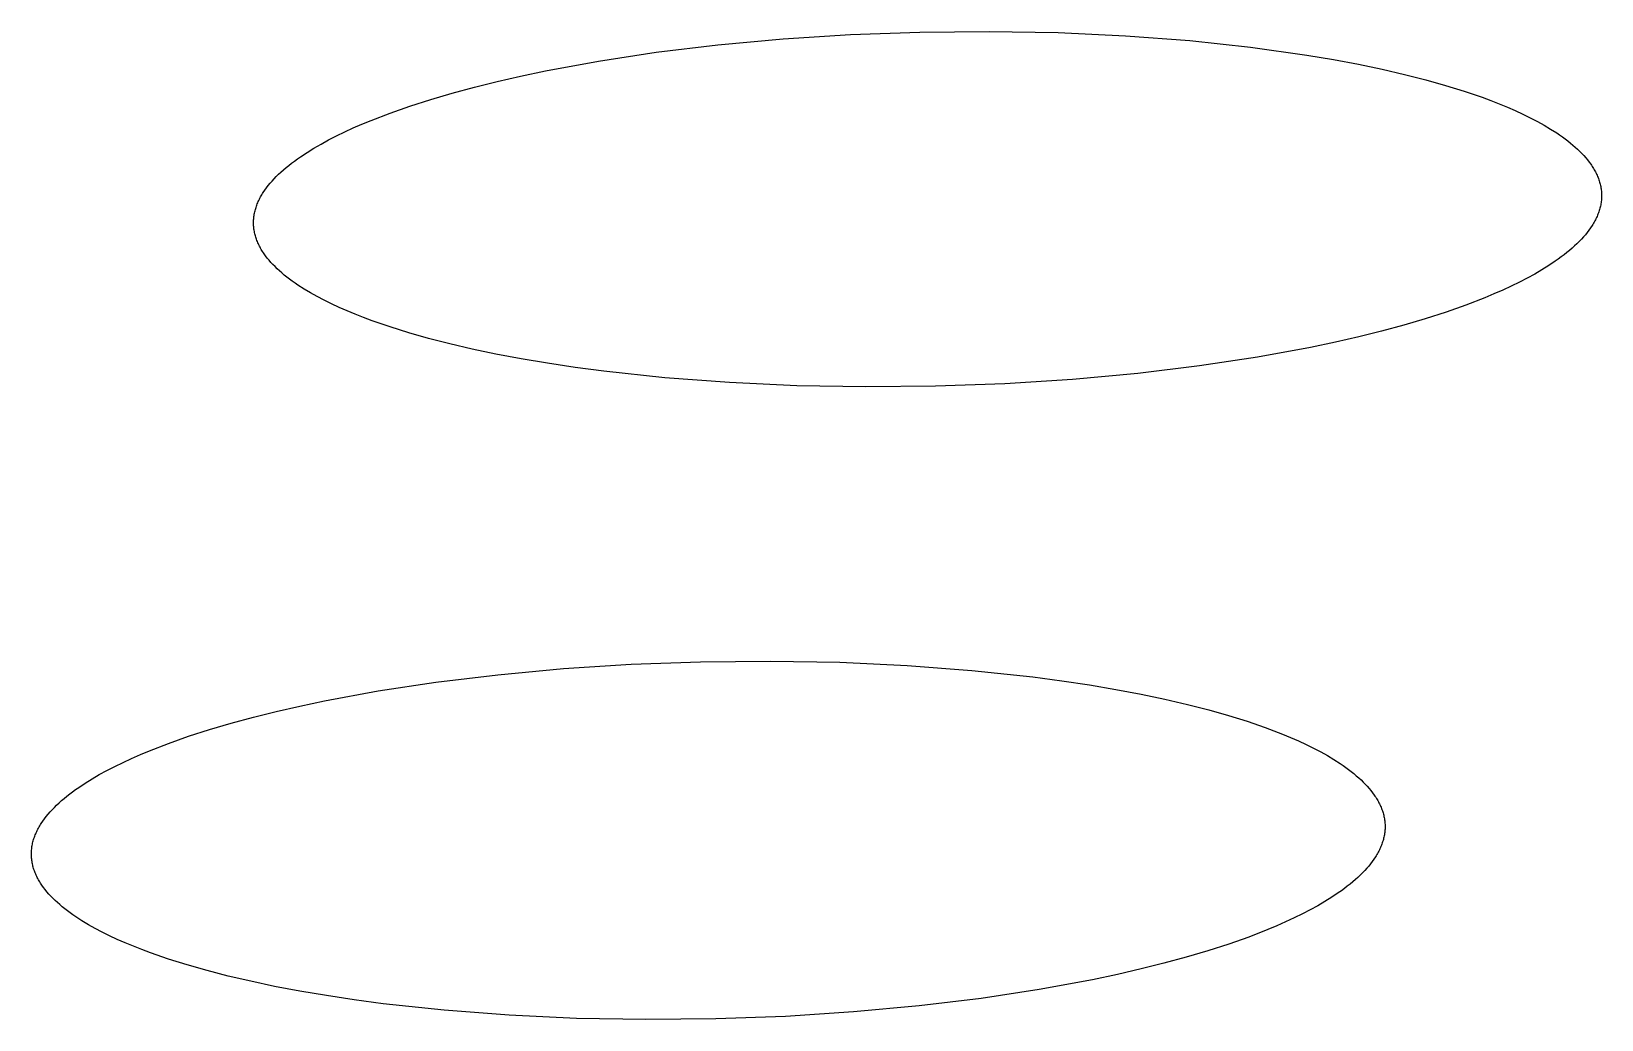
# Model space of a CAD drawing. Header units: millimetres. Extents: x -987 to 2591, y -102 to 2398.
# Drawn here: x -135.87 to -129.08, y 749.28 to 753.55 of the extents above; entities that cross this region are included whole.
import ezdxf

# ---------------------------------------------------------------- set-up
doc = ezdxf.new("R2010")
doc.units = ezdxf.units.MM
doc.header["$MEASUREMENT"] = 0
doc.layers.add('Utwórz2D linie widoczne', color=7, linetype='Continuous', true_color=0x000000)

msp = doc.modelspace()

# ---------------------------------------------------------------- linework, layer by layer
at = {"layer": 'Utwórz2D linie widoczne'}
for p, q in [((-132.8975, 753.4893), (-132.616, 753.5151)), ((-132.616, 753.5151), (-132.3238, 753.5337)), ((-132.3238, 753.5337), (-132.0249, 753.5447)), ((-132.0249, 753.5447), (-131.7241, 753.5476)), ((-131.7241, 753.5476), (-131.4261, 753.5422)), ((-131.4261, 753.5422), (-131.1357, 753.5288)), ((-131.1357, 753.5288), (-130.8573, 753.5078)), ((-130.8573, 753.5078), (-130.5945, 753.4797)), ((-133.4139, 753.4194), (-133.1644, 753.4571)), ((-133.1644, 753.4571), (-132.8975, 753.4893)), ((-130.5945, 753.4797), (-130.3507, 753.4454)), ((-130.3507, 753.4454), (-130.2366, 753.4262)), ((-133.7509, 753.3547), (-133.6438, 753.3772)), ((-133.6438, 753.3772), (-133.4139, 753.4194)), ((-130.2366, 753.4262), (-130.1281, 753.4057)), ((-130.1281, 753.4057), (-130.0252, 753.3842)), ((-130.0252, 753.3842), (-129.9282, 753.3617)), ((-129.9282, 753.3617), (-129.837, 753.3384)), ((-134.0465, 753.2812), (-133.9507, 753.307)), ((-133.9507, 753.307), (-133.8527, 753.3314)), ((-133.8527, 753.3314), (-133.7509, 753.3547)), ((-129.837, 753.3384), (-129.7517, 753.3144)), ((-129.7517, 753.3144), (-129.6708, 753.2893)), ((-134.3155, 753.1948), (-134.2294, 753.225)), ((-134.2294, 753.225), (-134.1395, 753.2538)), ((-134.1395, 753.2538), (-134.0465, 753.2812)), ((-129.6708, 753.2893), (-129.5932, 753.2627)), ((-129.5932, 753.2627), (-129.5558, 753.2488)), ((-129.5558, 753.2488), (-129.5194, 753.2346)), ((-129.5194, 753.2346), (-129.4841, 753.2201)), ((-134.4368, 753.1468), (-134.3975, 753.1631)), ((-134.3975, 753.1631), (-134.3155, 753.1948)), ((-129.4841, 753.2201), (-129.4498, 753.2052)), ((-129.4498, 753.2052), (-129.4168, 753.1899)), ((-129.4168, 753.1899), (-129.3849, 753.1743)), ((-129.3849, 753.1743), (-129.3543, 753.1583)), ((-129.3543, 753.1583), (-129.3251, 753.1421)), ((-134.5811, 753.0785), (-134.5471, 753.096)), ((-134.5471, 753.096), (-134.5116, 753.1133)), ((-134.5116, 753.1133), (-134.4749, 753.1302)), ((-134.4749, 753.1302), (-134.4368, 753.1468)), ((-129.3251, 753.1421), (-129.2973, 753.1255)), ((-129.2973, 753.1255), (-129.2709, 753.1086)), ((-129.2709, 753.1086), (-129.2582, 753.1)), ((-129.2582, 753.1), (-129.2459, 753.0914)), ((-129.2459, 753.0914), (-129.2341, 753.0827)), ((-134.7023, 753.0059), (-134.6744, 753.0244)), ((-134.6744, 753.0244), (-134.6448, 753.0427)), ((-134.6448, 753.0427), (-134.6137, 753.0607)), ((-134.6137, 753.0607), (-134.5811, 753.0785)), ((-129.2341, 753.0827), (-129.2226, 753.0739)), ((-129.2226, 753.0739), (-129.2115, 753.0651)), ((-129.2115, 753.0651), (-129.2008, 753.0562)), ((-129.2008, 753.0562), (-129.1905, 753.0472)), ((-129.1905, 753.0472), (-129.1806, 753.0382)), ((-129.1806, 753.0382), (-129.1712, 753.0291)), ((-129.1712, 753.0291), (-129.1621, 753.0199)), ((-129.1621, 753.0199), (-129.1535, 753.0107)), ((-134.7761, 752.9491), (-134.7649, 752.9587)), ((-134.7649, 752.9587), (-134.7532, 752.9682)), ((-134.7532, 752.9682), (-134.7411, 752.9777)), ((-134.7411, 752.9777), (-134.7286, 752.9872)), ((-134.7286, 752.9872), (-134.7157, 752.9966)), ((-134.7157, 752.9966), (-134.7023, 753.0059)), ((-129.1535, 753.0107), (-129.1454, 753.0014)), ((-129.1454, 753.0014), (-129.1376, 752.9921)), ((-129.1376, 752.9921), (-129.1304, 752.9827)), ((-129.1304, 752.9827), (-129.1235, 752.9733)), ((-129.1235, 752.9733), (-129.1203, 752.9686)), ((-129.1203, 752.9686), (-129.1171, 752.9638)), ((-129.1171, 752.9638), (-129.1141, 752.9591)), ((-129.1141, 752.9591), (-129.1112, 752.9543)), ((-129.1112, 752.9543), (-129.1084, 752.9495)), ((-134.8421, 752.8811), (-134.834, 752.8909)), ((-134.834, 752.8909), (-134.8255, 752.9007)), ((-134.8255, 752.9007), (-134.8165, 752.9104)), ((-134.8165, 752.9104), (-134.8071, 752.9202)), ((-134.8071, 752.9202), (-134.7972, 752.9298)), ((-134.7972, 752.9298), (-134.7869, 752.9395)), ((-134.7869, 752.9395), (-134.7761, 752.9491)), ((-129.1084, 752.9495), (-129.1057, 752.9448)), ((-129.1057, 752.9448), (-129.1032, 752.94)), ((-129.1032, 752.94), (-129.1007, 752.9352)), ((-129.1007, 752.9352), (-129.0984, 752.9303)), ((-129.0984, 752.9303), (-129.0962, 752.9255)), ((-129.0962, 752.9255), (-129.0941, 752.9207)), ((-129.0941, 752.9207), (-129.0921, 752.9158)), ((-129.0921, 752.9158), (-129.0902, 752.911)), ((-129.0902, 752.911), (-129.0885, 752.9061)), ((-129.0885, 752.9061), (-129.0869, 752.9013)), ((-129.0869, 752.9013), (-129.0854, 752.8964)), ((-129.0854, 752.8964), (-129.084, 752.8915)), ((-129.084, 752.8915), (-129.0827, 752.8866)), ((-129.0827, 752.8866), (-129.0816, 752.8817)), ((-134.8851, 752.8118), (-134.8828, 752.8168)), ((-134.8828, 752.8168), (-134.8804, 752.8218)), ((-134.8804, 752.8218), (-134.8779, 752.8267)), ((-134.8779, 752.8267), (-134.8752, 752.8317)), ((-134.8752, 752.8317), (-134.8724, 752.8366)), ((-134.8724, 752.8366), (-134.8695, 752.8416)), ((-134.8695, 752.8416), (-134.8665, 752.8465)), ((-134.8665, 752.8465), (-134.8634, 752.8515)), ((-134.8634, 752.8515), (-134.8567, 752.8614)), ((-134.8567, 752.8614), (-134.8496, 752.8712)), ((-134.8496, 752.8712), (-134.8421, 752.8811)), ((-129.0816, 752.8817), (-129.0805, 752.8768)), ((-129.0805, 752.8768), (-129.0796, 752.8719)), ((-129.0796, 752.8719), (-129.0789, 752.867)), ((-129.0789, 752.867), (-129.0782, 752.862)), ((-129.0782, 752.862), (-129.0776, 752.8571)), ((-129.0777, 752.8175), (-129.0782, 752.8126)), ((-129.0772, 752.8225), (-129.0777, 752.8175)), ((-129.0776, 752.8571), (-129.0772, 752.8522)), ((-129.0772, 752.8522), (-129.0769, 752.8472)), ((-129.0769, 752.8274), (-129.0772, 752.8225)), ((-129.0769, 752.8472), (-129.0767, 752.8423)), ((-129.0767, 752.8324), (-129.0769, 752.8274)), ((-129.0767, 752.8423), (-129.0767, 752.8373)), ((-129.0767, 752.8373), (-129.0767, 752.8324)), ((-134.9039, 752.7472), (-134.9032, 752.7521)), ((-134.9032, 752.7521), (-134.9024, 752.7571)), ((-134.9024, 752.7571), (-134.9014, 752.7621)), ((-134.9014, 752.7621), (-134.9003, 752.7671)), ((-134.9003, 752.7671), (-134.8991, 752.772)), ((-134.8991, 752.772), (-134.8978, 752.777)), ((-134.8978, 752.777), (-134.8963, 752.782)), ((-134.8963, 752.782), (-134.8948, 752.787)), ((-134.8948, 752.787), (-134.8931, 752.7919)), ((-134.8931, 752.7919), (-134.8913, 752.7969)), ((-134.8913, 752.7969), (-134.8893, 752.8019)), ((-134.8893, 752.8019), (-134.8873, 752.8068)), ((-134.8873, 752.8068), (-134.8851, 752.8118)), ((-129.0964, 752.7479), (-129.0987, 752.7429)), ((-129.0943, 752.7529), (-129.0964, 752.7479)), ((-129.0923, 752.7579), (-129.0943, 752.7529)), ((-129.0904, 752.7628), (-129.0923, 752.7579)), ((-129.0886, 752.7678), (-129.0904, 752.7628)), ((-129.087, 752.7728), (-129.0886, 752.7678)), ((-129.0855, 752.7778), (-129.087, 752.7728)), ((-129.0841, 752.7827), (-129.0855, 752.7778)), ((-129.0828, 752.7877), (-129.0841, 752.7827)), ((-129.0816, 752.7927), (-129.0828, 752.7877)), ((-129.0806, 752.7976), (-129.0816, 752.7927)), ((-129.0797, 752.8026), (-129.0806, 752.7976)), ((-129.0789, 752.8076), (-129.0797, 752.8026)), ((-129.0782, 752.8126), (-129.0789, 752.8076)), ((-134.9057, 752.7224), (-134.9056, 752.7273)), ((-134.9056, 752.7174), (-134.9057, 752.7224)), ((-134.9056, 752.7273), (-134.9053, 752.7323)), ((-134.9055, 752.7125), (-134.9056, 752.7174)), ((-134.9052, 752.7075), (-134.9055, 752.7125)), ((-134.9053, 752.7323), (-134.905, 752.7373)), ((-134.9049, 752.7026), (-134.9052, 752.7075)), ((-134.905, 752.7373), (-134.9045, 752.7422)), ((-134.9044, 752.6977), (-134.9049, 752.7026)), ((-134.9045, 752.7422), (-134.9039, 752.7472)), ((-134.9037, 752.6927), (-134.9044, 752.6977)), ((-134.903, 752.6878), (-134.9037, 752.6927)), ((-134.9021, 752.6829), (-134.903, 752.6878)), ((-134.9012, 752.678), (-134.9021, 752.6829)), ((-129.1314, 752.6885), (-129.1389, 752.6786)), ((-129.1244, 752.6983), (-129.1314, 752.6885)), ((-129.1178, 752.7082), (-129.1244, 752.6983)), ((-129.1147, 752.7132), (-129.1178, 752.7082)), ((-129.1118, 752.7181), (-129.1147, 752.7132)), ((-129.1089, 752.7231), (-129.1118, 752.7181)), ((-129.1062, 752.728), (-129.1089, 752.7231)), ((-129.1036, 752.733), (-129.1062, 752.728)), ((-129.1011, 752.738), (-129.1036, 752.733)), ((-129.0987, 752.7429), (-129.1011, 752.738)), ((-134.9001, 752.6731), (-134.9012, 752.678)), ((-134.8988, 752.6682), (-134.9001, 752.6731)), ((-134.8975, 752.6633), (-134.8988, 752.6682)), ((-134.896, 752.6584), (-134.8975, 752.6633)), ((-134.8944, 752.6536), (-134.896, 752.6584)), ((-134.8927, 752.6487), (-134.8944, 752.6536)), ((-134.8909, 752.6438), (-134.8927, 752.6487)), ((-134.889, 752.639), (-134.8909, 752.6438)), ((-134.8869, 752.6342), (-134.889, 752.639)), ((-134.8848, 752.6293), (-134.8869, 752.6342)), ((-134.8825, 752.6245), (-134.8848, 752.6293)), ((-134.8801, 752.6197), (-134.8825, 752.6245)), ((-134.8775, 752.6149), (-134.8801, 752.6197)), ((-134.8749, 752.6101), (-134.8775, 752.6149)), ((-129.1936, 752.6202), (-129.2043, 752.6105)), ((-129.1833, 752.6298), (-129.1936, 752.6202)), ((-129.1735, 752.6395), (-129.1833, 752.6298)), ((-129.1642, 752.6493), (-129.1735, 752.6395)), ((-129.1553, 752.659), (-129.1642, 752.6493)), ((-129.1469, 752.6688), (-129.1553, 752.659)), ((-129.1389, 752.6786), (-129.1469, 752.6688)), ((-134.8722, 752.6053), (-134.8749, 752.6101)), ((-134.8693, 752.6005), (-134.8722, 752.6053)), ((-134.8663, 752.5958), (-134.8693, 752.6005)), ((-134.8632, 752.591), (-134.8663, 752.5958)), ((-134.86, 752.5863), (-134.8632, 752.591)), ((-134.8532, 752.5769), (-134.86, 752.5863)), ((-134.846, 752.5675), (-134.8532, 752.5769)), ((-134.8384, 752.5581), (-134.846, 752.5675)), ((-134.8303, 752.5489), (-134.8384, 752.5581)), ((-134.8218, 752.5396), (-134.8303, 752.5489)), ((-129.2777, 752.5537), (-129.3055, 752.5351)), ((-129.2644, 752.563), (-129.2777, 752.5537)), ((-129.2515, 752.5724), (-129.2644, 752.563)), ((-129.2391, 752.5819), (-129.2515, 752.5724)), ((-129.227, 752.5914), (-129.2391, 752.5819)), ((-129.2154, 752.6009), (-129.227, 752.5914)), ((-129.2043, 752.6105), (-129.2154, 752.6009)), ((-134.8128, 752.5305), (-134.8218, 752.5396)), ((-134.8034, 752.5214), (-134.8128, 752.5305)), ((-134.7936, 752.5123), (-134.8034, 752.5214)), ((-134.7834, 752.5033), (-134.7936, 752.5123)), ((-134.7728, 752.4944), (-134.7834, 752.5033)), ((-134.7617, 752.4855), (-134.7728, 752.4944)), ((-134.7503, 752.4768), (-134.7617, 752.4855)), ((-134.7385, 752.468), (-134.7503, 752.4768)), ((-129.3984, 752.4809), (-129.4323, 752.4634)), ((-129.3659, 752.4987), (-129.3984, 752.4809)), ((-129.3349, 752.5168), (-129.3659, 752.4987)), ((-129.3055, 752.5351), (-129.3349, 752.5168)), ((-134.7263, 752.4594), (-134.7385, 752.468)), ((-134.7137, 752.4508), (-134.7263, 752.4594)), ((-134.6874, 752.4339), (-134.7137, 752.4508)), ((-134.6596, 752.4173), (-134.6874, 752.4339)), ((-134.6305, 752.401), (-134.6596, 752.4173)), ((-129.5423, 752.4125), (-129.5815, 752.3961)), ((-129.5043, 752.4292), (-129.5423, 752.4125)), ((-129.4676, 752.4461), (-129.5043, 752.4292)), ((-129.4323, 752.4634), (-129.4676, 752.4461)), ((-134.6, 752.385), (-134.6305, 752.401)), ((-134.5683, 752.3693), (-134.6, 752.385)), ((-134.5353, 752.354), (-134.5683, 752.3693)), ((-134.5011, 752.3391), (-134.5353, 752.354)), ((-129.6634, 752.3645), (-129.7494, 752.3341)), ((-129.5815, 752.3961), (-129.6634, 752.3645)), ((-134.4658, 752.3245), (-134.5011, 752.3391)), ((-134.4295, 752.3102), (-134.4658, 752.3245)), ((-134.3921, 752.2963), (-134.4295, 752.3102)), ((-134.3146, 752.2697), (-134.3921, 752.2963)), ((-129.9322, 752.2778), (-130.028, 752.2518)), ((-129.8392, 752.3052), (-129.9322, 752.2778)), ((-129.7494, 752.3341), (-129.8392, 752.3052)), ((-134.2338, 752.2445), (-134.3146, 752.2697)), ((-134.1485, 752.2204), (-134.2338, 752.2445)), ((-134.0573, 752.197), (-134.1485, 752.2204)), ((-130.1261, 752.2274), (-130.2279, 752.2041)), ((-130.028, 752.2518), (-130.1261, 752.2274)), ((-133.9602, 752.1744), (-134.0573, 752.197)), ((-133.8573, 752.1528), (-133.9602, 752.1744)), ((-133.7486, 752.1323), (-133.8573, 752.1528)), ((-130.5651, 752.1391), (-130.815, 752.1013)), ((-130.335, 752.1815), (-130.5651, 752.1391)), ((-130.2279, 752.2041), (-130.335, 752.1815)), ((-133.6344, 752.113), (-133.7486, 752.1323)), ((-133.5149, 752.0951), (-133.6344, 752.113)), ((-133.3903, 752.0786), (-133.5149, 752.0951)), ((-133.1271, 752.0504), (-133.3903, 752.0786)), ((-131.0824, 752.069), (-131.3644, 752.043)), ((-130.815, 752.1013), (-131.0824, 752.069)), ((-132.8481, 752.0292), (-133.1271, 752.0504)), ((-132.557, 752.0158), (-132.8481, 752.0292)), ((-132.2584, 752.0104), (-132.557, 752.0158)), ((-131.9569, 752.0133), (-132.2584, 752.0104)), ((-131.6573, 752.0243), (-131.9569, 752.0133)), ((-131.3644, 752.043), (-131.6573, 752.0243)), ((-133.8486, 750.7666), (-133.5659, 750.7926)), ((-133.5659, 750.7926), (-133.2724, 750.8114)), ((-133.2724, 750.8114), (-132.9723, 750.8225)), ((-132.9723, 750.8225), (-132.6703, 750.8254)), ((-132.6703, 750.8254), (-132.3711, 750.82)), ((-132.3711, 750.82), (-132.0795, 750.8065)), ((-132.0795, 750.8065), (-131.7999, 750.7852)), ((-131.7999, 750.7852), (-131.5361, 750.7569)), ((-134.3672, 750.6961), (-134.1167, 750.7341)), ((-134.1167, 750.7341), (-133.8486, 750.7666)), ((-131.5361, 750.7569), (-131.4112, 750.7404)), ((-131.4112, 750.7404), (-131.2913, 750.7223)), ((-131.2913, 750.7223), (-131.1768, 750.7029)), ((-134.7057, 750.6309), (-134.5981, 750.6535)), ((-134.5981, 750.6535), (-134.3672, 750.6961)), ((-131.1768, 750.7029), (-131.0679, 750.6824)), ((-131.0679, 750.6824), (-130.9646, 750.6607)), ((-130.9646, 750.6607), (-130.8672, 750.638)), ((-135.0026, 750.5568), (-134.9064, 750.5829)), ((-134.9064, 750.5829), (-134.8079, 750.6074)), ((-134.8079, 750.6074), (-134.7057, 750.6309)), ((-130.8672, 750.638), (-130.7756, 750.6145)), ((-130.7756, 750.6145), (-130.69, 750.5902)), ((-130.69, 750.5902), (-130.6089, 750.5649)), ((-135.1863, 750.5001), (-135.0961, 750.5292)), ((-135.0961, 750.5292), (-135.0026, 750.5568)), ((-130.6089, 750.5649), (-130.531, 750.5381)), ((-130.531, 750.5381), (-130.4935, 750.5242)), ((-130.4935, 750.5242), (-130.4569, 750.5099)), ((-130.4569, 750.5099), (-130.4215, 750.4952)), ((-135.3553, 750.4378), (-135.2729, 750.4696)), ((-135.2729, 750.4696), (-135.1863, 750.5001)), ((-130.4215, 750.4952), (-130.3871, 750.4801)), ((-130.3871, 750.4801), (-130.3539, 750.4647)), ((-130.3539, 750.4647), (-130.322, 750.449)), ((-130.322, 750.449), (-130.2913, 750.4329)), ((-135.5055, 750.3701), (-135.4699, 750.3875)), ((-135.4699, 750.3875), (-135.433, 750.4046)), ((-135.433, 750.4046), (-135.3947, 750.4213)), ((-135.3947, 750.4213), (-135.3553, 750.4378)), ((-130.2913, 750.4329), (-130.262, 750.4165)), ((-130.262, 750.4165), (-130.234, 750.3998)), ((-130.234, 750.3998), (-130.2075, 750.3828)), ((-130.2075, 750.3828), (-130.1948, 750.3741)), ((-130.1948, 750.3741), (-130.1825, 750.3654)), ((-135.6335, 750.2979), (-135.6038, 750.3163)), ((-135.6038, 750.3163), (-135.5725, 750.3345)), ((-135.5725, 750.3345), (-135.5398, 750.3525)), ((-135.5398, 750.3525), (-135.5055, 750.3701)), ((-130.1825, 750.3654), (-130.1706, 750.3567)), ((-130.1706, 750.3567), (-130.1591, 750.3478)), ((-130.1591, 750.3478), (-130.1479, 750.3389)), ((-130.1479, 750.3389), (-130.1372, 750.3299)), ((-130.1372, 750.3299), (-130.1269, 750.3209)), ((-130.1269, 750.3209), (-130.117, 750.3118)), ((-130.117, 750.3118), (-130.1075, 750.3026)), ((-135.7244, 750.2316), (-135.7127, 750.2412)), ((-135.7127, 750.2412), (-135.7006, 750.2508)), ((-135.7006, 750.2508), (-135.688, 750.2603)), ((-135.688, 750.2603), (-135.675, 750.2698)), ((-135.675, 750.2698), (-135.6615, 750.2792)), ((-135.6615, 750.2792), (-135.6335, 750.2979)), ((-130.1075, 750.3026), (-130.0985, 750.2934)), ((-130.0985, 750.2934), (-130.0899, 750.2841)), ((-130.0899, 750.2841), (-130.0817, 750.2747)), ((-130.0817, 750.2747), (-130.0739, 750.2653)), ((-130.0739, 750.2653), (-130.0666, 750.2559)), ((-130.0666, 750.2559), (-130.0598, 750.2464)), ((-130.0598, 750.2464), (-130.0565, 750.2416)), ((-130.0565, 750.2416), (-130.0534, 750.2368)), ((-130.0534, 750.2368), (-130.0503, 750.232)), ((-135.794, 750.1633), (-135.7854, 750.1731)), ((-135.7854, 750.1731), (-135.7764, 750.183)), ((-135.7764, 750.183), (-135.7669, 750.1928)), ((-135.7669, 750.1928), (-135.757, 750.2025)), ((-135.757, 750.2025), (-135.7466, 750.2123)), ((-135.7466, 750.2123), (-135.7357, 750.222)), ((-135.7357, 750.222), (-135.7244, 750.2316)), ((-130.0503, 750.232), (-130.0474, 750.2272)), ((-130.0474, 750.2272), (-130.0446, 750.2224)), ((-130.0446, 750.2224), (-130.0419, 750.2176)), ((-130.0419, 750.2176), (-130.0394, 750.2127)), ((-130.0394, 750.2127), (-130.0369, 750.2079)), ((-130.0369, 750.2079), (-130.0346, 750.203)), ((-130.0346, 750.203), (-130.0324, 750.1982)), ((-130.0324, 750.1982), (-130.0303, 750.1933)), ((-130.0303, 750.1933), (-130.0283, 750.1884)), ((-130.0283, 750.1884), (-130.0264, 750.1835)), ((-130.0264, 750.1835), (-130.0247, 750.1786)), ((-130.0247, 750.1786), (-130.0231, 750.1737)), ((-130.0231, 750.1737), (-130.0216, 750.1688)), ((-130.0216, 750.1688), (-130.0202, 750.1639)), ((-135.8381, 750.0986), (-135.8354, 750.1036)), ((-135.8354, 750.1036), (-135.8326, 750.1086)), ((-135.8326, 750.1086), (-135.8297, 750.1136)), ((-135.8297, 750.1136), (-135.8267, 750.1185)), ((-135.8267, 750.1185), (-135.8235, 750.1235)), ((-135.8235, 750.1235), (-135.8168, 750.1335)), ((-135.8168, 750.1335), (-135.8097, 750.1434)), ((-135.8097, 750.1434), (-135.8021, 750.1534)), ((-135.8021, 750.1534), (-135.794, 750.1633)), ((-130.0202, 750.1639), (-130.0189, 750.1589)), ((-130.0189, 750.1589), (-130.0178, 750.154)), ((-130.0178, 750.154), (-130.0168, 750.149)), ((-130.0168, 750.149), (-130.0159, 750.1441)), ((-130.0159, 750.1441), (-130.0151, 750.1391)), ((-130.0151, 750.1391), (-130.0144, 750.1342)), ((-130.0144, 750.1342), (-130.0139, 750.1292)), ((-130.0139, 750.1292), (-130.0135, 750.1242)), ((-130.0135, 750.1242), (-130.0132, 750.1192)), ((-130.0132, 750.1192), (-130.013, 750.1143)), ((-130.013, 750.1043), (-130.0132, 750.0993)), ((-130.013, 750.1143), (-130.0129, 750.1093)), ((-130.0129, 750.1093), (-130.013, 750.1043)), ((-135.8628, 750.0284), (-135.8618, 750.0334)), ((-135.8618, 750.0334), (-135.8607, 750.0384)), ((-135.8607, 750.0384), (-135.8595, 750.0434)), ((-135.8595, 750.0434), (-135.8582, 750.0484)), ((-135.8582, 750.0484), (-135.8567, 750.0535)), ((-135.8567, 750.0535), (-135.8551, 750.0585)), ((-135.8551, 750.0585), (-135.8534, 750.0635)), ((-135.8534, 750.0635), (-135.8516, 750.0685)), ((-135.8516, 750.0685), (-135.8496, 750.0735)), ((-135.8496, 750.0735), (-135.8476, 750.0785)), ((-135.8476, 750.0785), (-135.8454, 750.0835)), ((-135.8454, 750.0835), (-135.8431, 750.0885)), ((-135.8431, 750.0885), (-135.8406, 750.0936)), ((-135.8406, 750.0936), (-135.8381, 750.0986)), ((-130.0268, 750.0341), (-130.0287, 750.0291)), ((-130.025, 750.0392), (-130.0268, 750.0341)), ((-130.0234, 750.0442), (-130.025, 750.0392)), ((-130.0218, 750.0492), (-130.0234, 750.0442)), ((-130.0204, 750.0542), (-130.0218, 750.0492)), ((-130.0191, 750.0592), (-130.0204, 750.0542)), ((-130.018, 750.0642), (-130.0191, 750.0592)), ((-130.0169, 750.0692), (-130.018, 750.0642)), ((-130.016, 750.0743), (-130.0169, 750.0692)), ((-130.0152, 750.0793), (-130.016, 750.0743)), ((-130.0145, 750.0843), (-130.0152, 750.0793)), ((-130.0139, 750.0893), (-130.0145, 750.0843)), ((-130.0135, 750.0943), (-130.0139, 750.0893)), ((-130.0132, 750.0993), (-130.0135, 750.0943)), ((-135.8661, 749.9934), (-135.866, 749.9984)), ((-135.8661, 749.9884), (-135.8661, 749.9934)), ((-135.866, 749.9834), (-135.8661, 749.9884)), ((-135.866, 749.9984), (-135.8658, 750.0033)), ((-135.8658, 749.9784), (-135.866, 749.9834)), ((-135.8658, 750.0033), (-135.8654, 750.0084)), ((-135.8654, 749.9734), (-135.8658, 749.9784)), ((-135.8654, 750.0084), (-135.865, 750.0134)), ((-135.8649, 749.9684), (-135.8654, 749.9734)), ((-135.865, 750.0134), (-135.8644, 750.0184)), ((-135.8643, 749.9635), (-135.8649, 749.9684)), ((-135.8644, 750.0184), (-135.8636, 750.0234)), ((-135.8636, 750.0234), (-135.8628, 750.0284)), ((-130.061, 749.9691), (-130.0681, 749.9592)), ((-130.0544, 749.9791), (-130.061, 749.9691)), ((-130.0513, 749.9841), (-130.0544, 749.9791)), ((-130.0483, 749.9891), (-130.0513, 749.9841)), ((-130.0455, 749.9941), (-130.0483, 749.9891)), ((-130.0427, 749.9991), (-130.0455, 749.9941)), ((-130.0401, 750.0041), (-130.0427, 749.9991)), ((-130.0376, 750.0091), (-130.0401, 750.0041)), ((-130.0352, 750.0141), (-130.0376, 750.0091)), ((-130.0329, 750.0191), (-130.0352, 750.0141)), ((-130.0308, 750.0241), (-130.0329, 750.0191)), ((-130.0287, 750.0291), (-130.0308, 750.0241)), ((-135.8635, 749.9585), (-135.8643, 749.9635)), ((-135.8627, 749.9536), (-135.8635, 749.9585)), ((-135.8617, 749.9486), (-135.8627, 749.9536)), ((-135.8606, 749.9437), (-135.8617, 749.9486)), ((-135.8594, 749.9387), (-135.8606, 749.9437)), ((-135.858, 749.9338), (-135.8594, 749.9387)), ((-135.8566, 749.9289), (-135.858, 749.9338)), ((-135.855, 749.924), (-135.8566, 749.9289)), ((-135.8533, 749.9191), (-135.855, 749.924)), ((-135.8515, 749.9142), (-135.8533, 749.9191)), ((-135.8495, 749.9093), (-135.8515, 749.9142)), ((-135.8475, 749.9044), (-135.8495, 749.9093)), ((-135.8453, 749.8995), (-135.8475, 749.9044)), ((-135.843, 749.8947), (-135.8453, 749.8995)), ((-130.1203, 749.9), (-130.1306, 749.8903)), ((-130.1105, 749.9098), (-130.1203, 749.9)), ((-130.1011, 749.9196), (-130.1105, 749.9098)), ((-130.0921, 749.9295), (-130.1011, 749.9196)), ((-130.0836, 749.9393), (-130.0921, 749.9295)), ((-130.0756, 749.9493), (-130.0836, 749.9393)), ((-130.0681, 749.9592), (-130.0756, 749.9493)), ((-135.8406, 749.8898), (-135.843, 749.8947)), ((-135.8381, 749.885), (-135.8406, 749.8898)), ((-135.8354, 749.8801), (-135.8381, 749.885)), ((-135.8327, 749.8753), (-135.8354, 749.8801)), ((-135.8298, 749.8705), (-135.8327, 749.8753)), ((-135.8268, 749.8657), (-135.8298, 749.8705)), ((-135.8237, 749.8609), (-135.8268, 749.8657)), ((-135.8205, 749.8562), (-135.8237, 749.8609)), ((-135.8137, 749.8466), (-135.8205, 749.8562)), ((-135.8065, 749.8372), (-135.8137, 749.8466)), ((-135.7988, 749.8278), (-135.8065, 749.8372)), ((-130.2018, 749.8327), (-130.2152, 749.8233)), ((-130.1889, 749.8422), (-130.2018, 749.8327)), ((-130.1763, 749.8517), (-130.1889, 749.8422)), ((-130.1643, 749.8613), (-130.1763, 749.8517)), ((-130.1526, 749.8709), (-130.1643, 749.8613)), ((-130.1414, 749.8806), (-130.1526, 749.8709)), ((-130.1306, 749.8903), (-130.1414, 749.8806)), ((-135.7907, 749.8184), (-135.7988, 749.8278)), ((-135.7822, 749.8091), (-135.7907, 749.8184)), ((-135.7732, 749.7999), (-135.7822, 749.8091)), ((-135.7638, 749.7907), (-135.7732, 749.7999)), ((-135.7539, 749.7815), (-135.7638, 749.7907)), ((-135.7437, 749.7725), (-135.7539, 749.7815)), ((-135.733, 749.7635), (-135.7437, 749.7725)), ((-135.722, 749.7546), (-135.733, 749.7635)), ((-130.3038, 749.7679), (-130.3364, 749.7499)), ((-130.2727, 749.7861), (-130.3038, 749.7679)), ((-130.2431, 749.8046), (-130.2727, 749.7861)), ((-130.2152, 749.8233), (-130.2431, 749.8046)), ((-135.7105, 749.7457), (-135.722, 749.7546)), ((-135.6987, 749.7369), (-135.7105, 749.7457)), ((-135.6864, 749.7282), (-135.6987, 749.7369)), ((-135.6738, 749.7195), (-135.6864, 749.7282)), ((-135.6474, 749.7025), (-135.6738, 749.7195)), ((-135.6196, 749.6857), (-135.6474, 749.7025)), ((-130.4429, 749.6977), (-130.4811, 749.6809)), ((-130.4061, 749.7148), (-130.4429, 749.6977)), ((-130.3706, 749.7322), (-130.4061, 749.7148)), ((-130.3364, 749.7499), (-130.3706, 749.7322)), ((-135.5903, 749.6693), (-135.6196, 749.6857)), ((-135.5597, 749.6532), (-135.5903, 749.6693)), ((-135.5279, 749.6374), (-135.5597, 749.6532)), ((-135.4948, 749.622), (-135.5279, 749.6374)), ((-130.6027, 749.6325), (-130.6892, 749.6019)), ((-130.5205, 749.6644), (-130.6027, 749.6325)), ((-130.4811, 749.6809), (-130.5205, 749.6644)), ((-135.4605, 749.6069), (-135.4948, 749.622)), ((-135.4251, 749.5922), (-135.4605, 749.6069)), ((-135.3886, 749.5778), (-135.4251, 749.5922)), ((-135.3511, 749.5638), (-135.3886, 749.5778)), ((-135.2733, 749.5369), (-135.3511, 749.5638)), ((-130.7794, 749.5727), (-130.8728, 749.5451)), ((-130.6892, 749.6019), (-130.7794, 749.5727)), ((-135.1922, 749.5115), (-135.2733, 749.5369)), ((-135.1066, 749.4872), (-135.1922, 749.5115)), ((-131.0675, 749.4943), (-131.1698, 749.4708)), ((-130.969, 749.5189), (-131.0675, 749.4943)), ((-130.8728, 749.5451), (-130.969, 749.5189)), ((-135.0151, 749.4636), (-135.1066, 749.4872)), ((-134.9176, 749.4409), (-135.0151, 749.4636)), ((-134.8143, 749.4191), (-134.9176, 749.4409)), ((-131.2774, 749.448), (-131.5085, 749.4053)), ((-131.1698, 749.4708), (-131.2774, 749.448)), ((-134.7052, 749.3984), (-134.8143, 749.4191)), ((-134.5906, 749.379), (-134.7052, 749.3984)), ((-134.4705, 749.3608), (-134.5906, 749.379)), ((-134.3454, 749.3442), (-134.4705, 749.3608)), ((-131.7595, 749.3671), (-132.028, 749.3345)), ((-131.5085, 749.4053), (-131.7595, 749.3671)), ((-134.0812, 749.3158), (-134.3454, 749.3442)), ((-133.801, 749.2945), (-134.0812, 749.3158)), ((-133.5088, 749.2809), (-133.801, 749.2945)), ((-132.6054, 749.2895), (-132.9062, 749.2784)), ((-132.3112, 749.3084), (-132.6054, 749.2895)), ((-132.028, 749.3345), (-132.3112, 749.3084)), ((-133.2089, 749.2755), (-133.5088, 749.2809)), ((-132.9062, 749.2784), (-133.2089, 749.2755))]:
    msp.add_line(p, q, dxfattribs=at)

doc.saveas('drawing.dxf')
